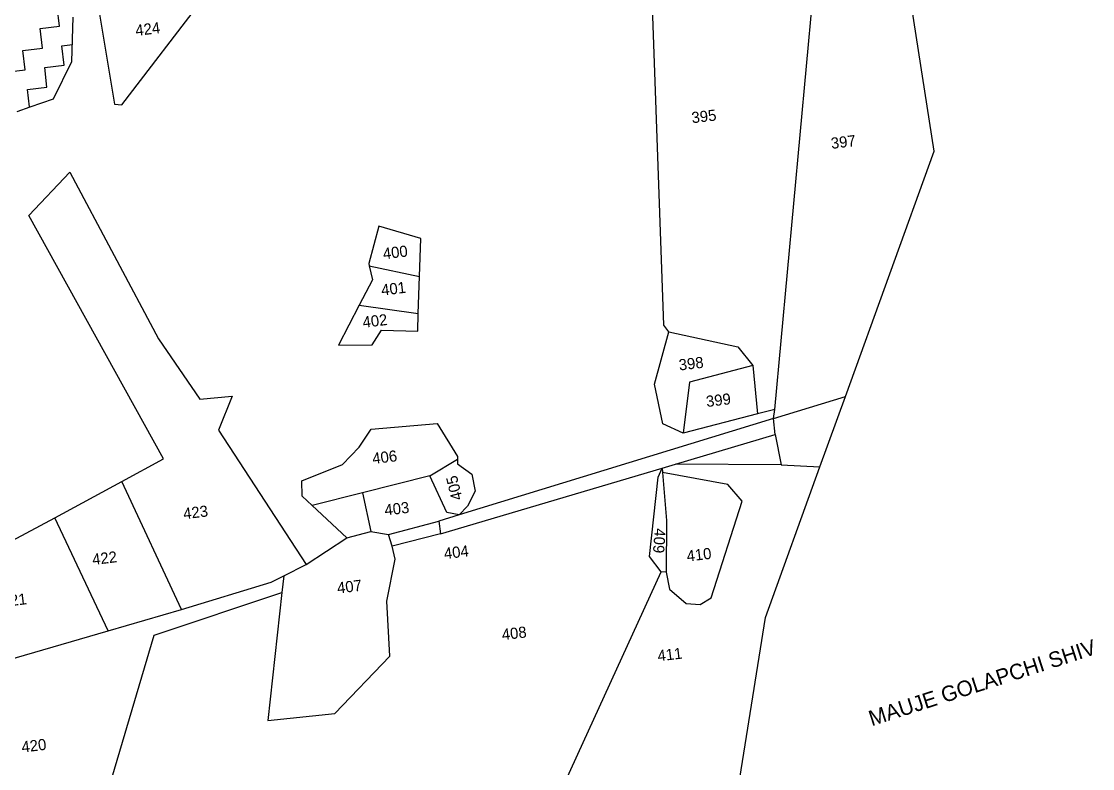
# Model space of a CAD drawing. Header units: metres. Extents: x 317022 to 318987, y 1871527 to 1873424.
# Drawn here: x 318608.4 to 318986.8, y 1872634.5 to 1872898.5 of the extents above; entities that cross this region are included whole.
import ezdxf

# ---------------------------------------------------------------- set-up
doc = ezdxf.new("R2010")
doc.units = ezdxf.units.M
for name, color, linetype in [('POLY_HATCH', 12, 'Continuous'), ('POLY_PARCEL', 6, 'Continuous'), ('POLY_ROAD', 30, 'Continuous'), ('TEXT_MAPOUT', 7, 'Continuous'), ('TEXT_PARCEL', 7, 'Continuous'), ('V_BOUND_LINE', 7, 'Continuous')]:
    doc.layers.add(name, color=color, linetype=linetype)
doc.styles.add('TEXT_MAP', font='')
doc.styles.get('TEXT_MAP').set_extended_font_data('Kruti Dev 050')

msp = doc.modelspace()

# ---------------------------------------------------------------- linework, layer by layer
at = {"layer": 'POLY_HATCH', "linetype": 'Continuous'}
for p, q in [((318621.89, 1872896.85), (318621.07, 1872903.75)), ((318614.99, 1872896.03), (318621.89, 1872896.85)), ((318615.81, 1872889.13), (318614.99, 1872896.03)), ((318608.91, 1872888.31), (318615.81, 1872889.13)), ((318609.73, 1872881.41), (318608.91, 1872888.31)), ((318622.71, 1872889.95), (318626.41, 1872890.39)), ((318623.53, 1872883.05), (318622.71, 1872889.95)), ((318602.83, 1872880.59), (318609.73, 1872881.41)), ((318616.63, 1872882.23), (318623.53, 1872883.05)), ((318617.45, 1872875.33), (318616.63, 1872882.23)), ((318610.55, 1872874.51), (318617.45, 1872875.33)), ((318611.29, 1872868.3), (318610.55, 1872874.51))]:
    msp.add_line(p, q, dxfattribs=at)
at = {"layer": 'POLY_HATCH'}
for p, q in [((318626.21, 1872884.39), (318626.73, 1872900.04)), ((318619.7, 1872871.13), (318626.21, 1872884.39)), ((318606.89, 1872866.75), (318611.46, 1872868.36)), ((318611.46, 1872868.36), (318619.7, 1872871.13))]:
    msp.add_line(p, q, dxfattribs=at)
at = {"layer": 'POLY_PARCEL'}
for p, q in [((318835.38, 1872791.14), (318829.69, 1872948.94)), ((318643.83, 1872869), (318681.38, 1872918.02)), ((318874.52, 1872761.4), (318887.93, 1872907.19)), ((318635.78, 1872902.52), (318641.26, 1872869.35)), ((318641.26, 1872869.35), (318643.83, 1872869)), ((318611.05, 1872829.98), (318625.56, 1872845.26)), ((318625.56, 1872845.26), (318656.82, 1872786.38)), ((318658.62, 1872743.96), (318611.05, 1872829.98)), ((318734.69, 1872826.17), (318731.09, 1872812.95)), ((318749.48, 1872821.78), (318734.69, 1872826.17)), ((318749.03, 1872808.39), (318749.48, 1872821.78)), ((318731.09, 1872812.95), (318731.29, 1872812.12)), ((318731.29, 1872812.12), (318749.03, 1872808.39)), ((318731.29, 1872812.12), (318732.46, 1872807.16)), ((318748.6, 1872795.27), (318749.03, 1872808.39)), ((318732.46, 1872807.16), (318727.75, 1872798.3)), ((318727.75, 1872798.3), (318720.45, 1872784.16)), ((318727.75, 1872798.3), (318748.6, 1872795.27)), ((318748.39, 1872789.04), (318748.6, 1872795.27)), ((318732.26, 1872784.19), (318735.56, 1872789.37)), ((318735.56, 1872789.37), (318748.39, 1872789.04)), ((318832.08, 1872770.37), (318837.05, 1872788.86)), ((318837.05, 1872788.86), (318835.38, 1872791.14)), ((318837.05, 1872788.86), (318861.51, 1872783.52)), ((318656.82, 1872786.38), (318671.41, 1872765.06)), ((318720.45, 1872784.16), (318732.26, 1872784.19)), ((318861.51, 1872783.52), (318866.82, 1872776.92)), ((318866.82, 1872776.92), (318844.43, 1872771.04)), ((318866.82, 1872776.92), (318868.4, 1872759.82)), ((318834.93, 1872756.33), (318832.08, 1872770.37)), ((318844.43, 1872771.04), (318842.19, 1872753.03)), ((318671.41, 1872765.06), (318682.88, 1872766.08)), ((318682.88, 1872766.08), (318678.06, 1872754.03)), ((318874.06, 1872758.15), (318899.48, 1872765.94)), ((318868.4, 1872759.82), (318842.19, 1872753.03)), ((318874.52, 1872761.4), (318868.4, 1872759.82)), ((318874.06, 1872758.15), (318874.52, 1872761.4)), ((318732, 1872754.44), (318755.28, 1872756.41)), ((318755.28, 1872756.41), (318762.51, 1872744.77)), ((318842.19, 1872753.03), (318834.93, 1872756.33)), ((318678.06, 1872754.03), (318708.96, 1872706.64)), ((318727.71, 1872748.09), (318732, 1872754.44)), ((318874.72, 1872752.59), (318876.81, 1872741.84)), ((318721.78, 1872741.94), (318727.71, 1872748.09)), ((318643.86, 1872735.94), (318658.62, 1872743.96)), ((318752.63, 1872737.94), (318762.48, 1872743.88)), ((318762.48, 1872743.88), (318762.41, 1872742.23)), ((318762.51, 1872744.77), (318762.48, 1872743.88)), ((318707.43, 1872736.19), (318721.78, 1872741.94)), ((318762.41, 1872742.23), (318767.5, 1872738.5)), ((318833.35, 1872737.42), (318834.72, 1872740.71)), ((318834.72, 1872740.71), (318834.85, 1872739.11)), ((318876.81, 1872741.84), (318839.42, 1872742.1)), ((318876.81, 1872741.84), (318890.49, 1872741.1)), ((318620.24, 1872723.09), (318643.86, 1872735.94)), ((318665.02, 1872690.7), (318643.86, 1872735.94)), ((318707.57, 1872730.77), (318707.43, 1872736.19)), ((318752.63, 1872737.94), (318728.95, 1872731.98)), ((318758.72, 1872724.95), (318752.63, 1872737.94)), ((318767.5, 1872738.5), (318768.72, 1872732.5)), ((318830.27, 1872709.4), (318833.35, 1872737.42)), ((318857.93, 1872734.88), (318834.85, 1872739.11)), ((318834.85, 1872739.11), (318836.3, 1872722.13)), ((318728.95, 1872731.98), (318711.07, 1872727.48)), ((318728.95, 1872731.98), (318731.85, 1872718.31)), ((318768.72, 1872732.5), (318766.01, 1872727.23)), ((318863.03, 1872729.01), (318857.93, 1872734.88)), ((318711.07, 1872727.48), (318707.57, 1872730.77)), ((318852.01, 1872694.77), (318863.03, 1872729.01)), ((318723.31, 1872716), (318711.07, 1872727.48)), ((318763.09, 1872724.15), (318758.72, 1872724.95)), ((318766.01, 1872727.23), (318763.09, 1872724.15)), ((318583.44, 1872703.42), (318620.24, 1872723.09)), ((318639.06, 1872683.21), (318620.24, 1872723.09)), ((318738.08, 1872717.22), (318755.82, 1872721.92)), ((318836.3, 1872722.13), (318836.2, 1872703.95)), ((318723.31, 1872716), (318731.85, 1872718.31)), ((318731.85, 1872718.31), (318738.08, 1872717.22)), ((318739.39, 1872713.04), (318738.08, 1872717.22)), ((318756.5, 1872717.47), (318739.39, 1872713.04)), ((318708.96, 1872706.64), (318723.31, 1872716)), ((318740.47, 1872708.46), (318739.39, 1872713.04)), ((318834.44, 1872703.99), (318830.27, 1872709.4)), ((318701.1, 1872702.62), (318708.96, 1872706.64)), ((318737.5, 1872693.59), (318740.47, 1872708.46)), ((318696.69, 1872700.37), (318701.1, 1872702.62)), ((318701.1, 1872702.62), (318700.45, 1872696.72)), ((318791.5, 1872610.21), (318834.44, 1872703.99)), ((318836.2, 1872703.95), (318834.44, 1872703.99)), ((318836.2, 1872703.95), (318837.3, 1872697.92)), ((318665.02, 1872690.7), (318696.69, 1872700.37)), ((318837.3, 1872697.92), (318843.19, 1872692.84)), ((318655.34, 1872681.59), (318700.45, 1872696.72)), ((318700.45, 1872696.72), (318695.5, 1872651.51)), ((318848.13, 1872692.49), (318852.01, 1872694.77)), ((318639.06, 1872683.21), (318665.02, 1872690.7)), ((318738.56, 1872674.24), (318737.5, 1872693.59)), ((318843.19, 1872692.84), (318848.13, 1872692.49)), ((318603.02, 1872672.62), (318639.06, 1872683.21)), ((318635.88, 1872616.25), (318655.34, 1872681.59)), ((318719.13, 1872653.91), (318738.56, 1872674.24)), ((318695.5, 1872651.51), (318719.13, 1872653.91))]:
    msp.add_line(p, q, dxfattribs=at)
at = {"layer": 'POLY_ROAD'}
for p, q in [((318874.06, 1872758.15), (318763.09, 1872724.15)), ((318874.72, 1872752.59), (318874.06, 1872758.15)), ((318839.42, 1872742.1), (318874.72, 1872752.59)), ((318756.5, 1872717.47), (318834.72, 1872740.71)), ((318834.72, 1872740.71), (318839.42, 1872742.1)), ((318763.09, 1872724.15), (318755.82, 1872721.92)), ((318755.82, 1872721.92), (318756.5, 1872717.47))]:
    msp.add_line(p, q, dxfattribs=at)
at = {"layer": 'V_BOUND_LINE'}
for p, q in [((318930.88, 1872852.69), (318922.78, 1872904.13)), ((318899.48, 1872765.94), (318930.88, 1872852.69)), ((318890.49, 1872741.1), (318899.48, 1872765.94)), ((318871.22, 1872687.87), (318890.49, 1872741.1)), ((318848.73, 1872547.01), (318871.22, 1872687.87))]:
    msp.add_line(p, q, dxfattribs=at)

# ---------------------------------------------------------------- texts
at = {"layer": 'TEXT_MAPOUT'}
msp.add_text('MAUJE GOLAPCHI SHIV', height=5.4708, rotation=17.8189, dxfattribs=at).set_placement((318908.76, 1872649.42))
at = {"layer": 'TEXT_PARCEL', "style": 'TEXT_MAP'}
for s, rotation, p in [('424', 6.7859, (318648.9, 1872893.39)), ('395', 6.7859, (318845.36, 1872862.52)), ('397', 6.7859, (318894.58, 1872853.48)), ('400', 6.7859, (318736.33, 1872814.47)), ('401', 6.7859, (318735.73, 1872801.63)), ('402', 6.7859, (318729.16, 1872790.24)), ('398', 6.7859, (318840.85, 1872775.15)), ('399', 6.7859, (318850.48, 1872762.24)), ('406', 6.7859, (318732.59, 1872742.09)), ('405', 103.8179, (318764.26, 1872729.82)), ('403', 6.7859, (318736.89, 1872723.87)), ('423', 6.7859, (318665.8, 1872722.58)), ('409', 266.2413, (318832.08, 1872719.49)), ('404', 6.7859, (318757.89, 1872708.49)), ('422', 6.7859, (318633.65, 1872706.41)), ('410', 6.7859, (318843.62, 1872707.62)), ('407', 6.7859, (318720.15, 1872696.33)), ('421', 6.7859, (318601.76, 1872691.55)), ('408', 6.7859, (318778.34, 1872679.84)), ('411', 6.7859, (318833.34, 1872672.34)), ('420', 6.7859, (318608.69, 1872640.13))]:
    msp.add_text(s, height=3.939, rotation=rotation, dxfattribs=at).set_placement(p)

doc.saveas('drawing.dxf')
